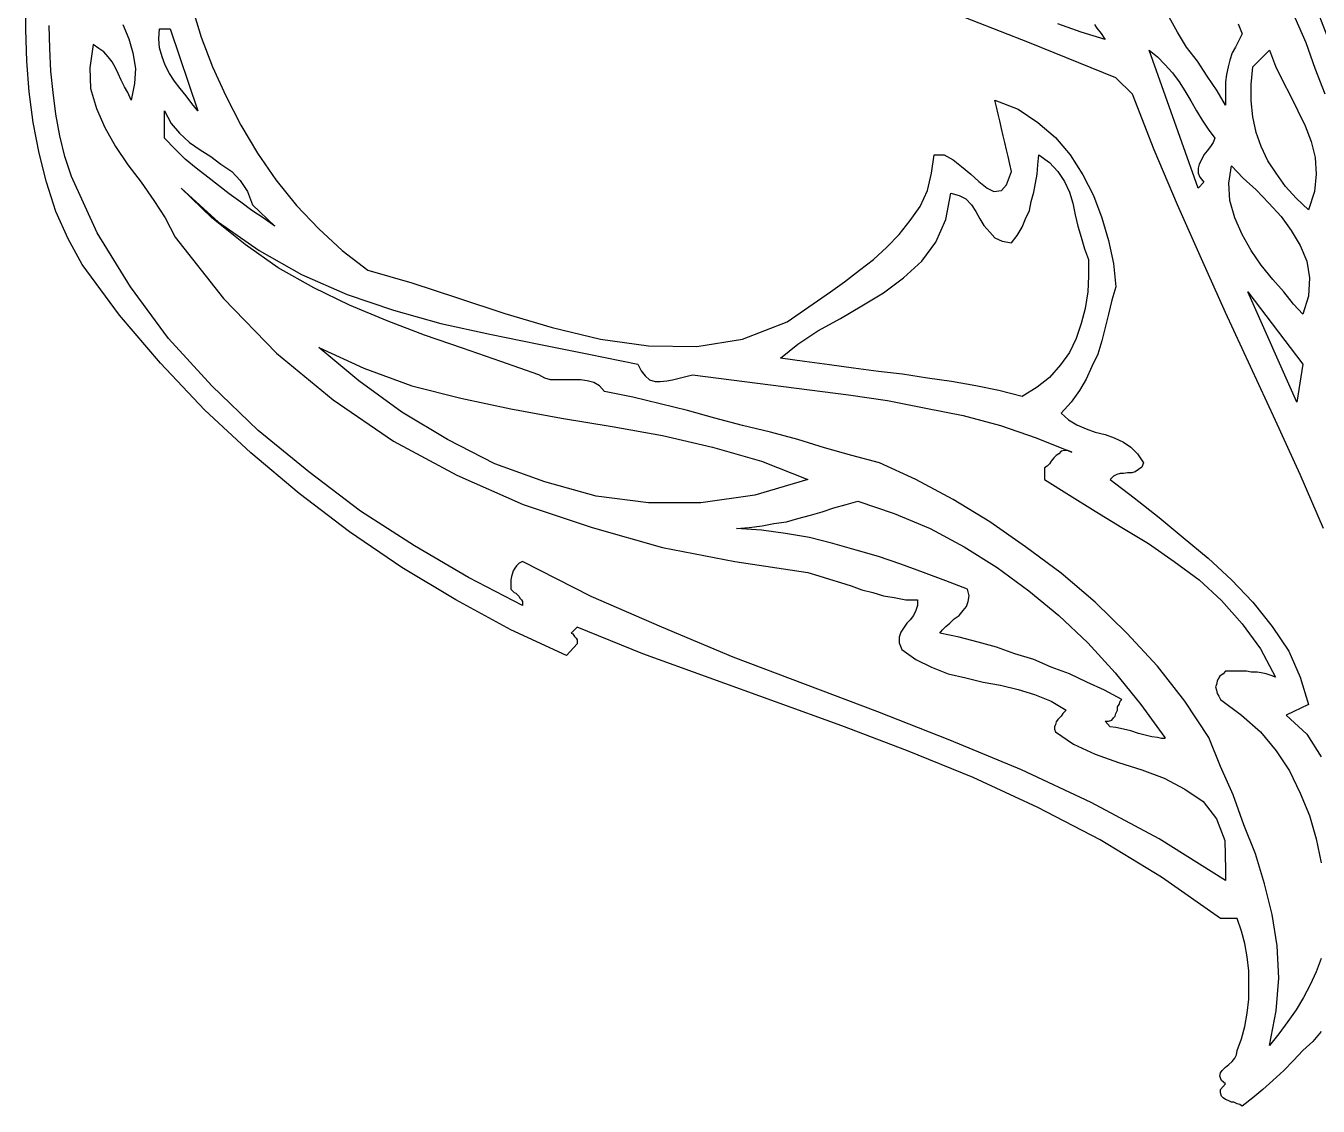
# Model space of a CAD drawing. Extents: x 0.03 to 7.3, y 0.04 to 8.79.
# Drawn here: x 0.978 to 2.534, y 1.317 to 2.619 of the extents above; entities that cross this region are included whole.
import ezdxf

# ---------------------------------------------------------------- set-up
doc = ezdxf.new("R2010")
doc.units = 0
doc.layers.add('1', color=7, linetype='Continuous')

msp = doc.modelspace()

# ---------------------------------------------------------------- linework, layer by layer
for points in [[(2.538, 1.407), (2.528, 1.395), (2.516, 1.384), (2.505, 1.372), (2.493, 1.36), (2.48, 1.348), (2.468, 1.337), (2.456, 1.327), (2.443, 1.317), (2.44, 1.319), (2.437, 1.32), (2.433, 1.322), (2.43, 1.322), (2.426, 1.324), (2.423, 1.325), (2.42, 1.327), (2.418, 1.329), (2.417, 1.333), (2.417, 1.337), (2.423, 1.344), (2.418, 1.348), (2.416, 1.353), (2.417, 1.357), (2.419, 1.36), (2.423, 1.364), (2.427, 1.367), (2.431, 1.371), (2.434, 1.375), (2.436, 1.379), (2.437, 1.384), (2.442, 1.398), (2.446, 1.413), (2.449, 1.429), (2.451, 1.446), (2.451, 1.463), (2.451, 1.48), (2.449, 1.497), (2.446, 1.513), (2.442, 1.528), (2.437, 1.543), (2.417, 1.543), (2.346, 1.593), (2.272, 1.638), (2.197, 1.677), (2.119, 1.713), (2.04, 1.745), (1.961, 1.775), (1.881, 1.804), (1.801, 1.833), (1.721, 1.862), (1.642, 1.894), (1.635, 1.887), (1.637, 1.886), (1.638, 1.884), (1.639, 1.883), (1.641, 1.881), (1.642, 1.879), (1.642, 1.878), (1.642, 1.876), (1.642, 1.874), (1.629, 1.86), (1.562, 1.891), (1.496, 1.927), (1.431, 1.966), (1.368, 2.009), (1.307, 2.055), (1.249, 2.104), (1.193, 2.156), (1.14, 2.212), (1.091, 2.27), (1.046, 2.331), (1.029, 2.362), (1.014, 2.395), (1.003, 2.43), (0.994, 2.465), (0.987, 2.502), (0.982, 2.539), (0.979, 2.576), (0.978, 2.614), (0.978, 2.651)], [(1.178, 2.642), (1.189, 2.605), (1.203, 2.569), (1.219, 2.534), (1.237, 2.499), (1.257, 2.465), (1.279, 2.433), (1.304, 2.402), (1.331, 2.374), (1.359, 2.348), (1.39, 2.324), (1.443, 2.309), (1.498, 2.291), (1.555, 2.272), (1.612, 2.255), (1.67, 2.241), (1.728, 2.233), (1.786, 2.232), (1.841, 2.241), (1.895, 2.262), (1.947, 2.298), (1.964, 2.31), (1.982, 2.324), (1.999, 2.337), (2.015, 2.352), (2.03, 2.367), (2.043, 2.384), (2.055, 2.401), (2.064, 2.42), (2.069, 2.441), (2.072, 2.463), (2.084, 2.463), (2.095, 2.457), (2.105, 2.449), (2.116, 2.44), (2.126, 2.431), (2.136, 2.423), (2.144, 2.419), (2.153, 2.42), (2.159, 2.427), (2.165, 2.443), (2.163, 2.452), (2.161, 2.461), (2.159, 2.469), (2.157, 2.478), (2.155, 2.486), (2.153, 2.495), (2.151, 2.504), (2.149, 2.512), (2.147, 2.521), (2.145, 2.529), (2.173, 2.518), (2.197, 2.502), (2.218, 2.484), (2.236, 2.463), (2.251, 2.439), (2.264, 2.414), (2.274, 2.387), (2.282, 2.36), (2.288, 2.332), (2.291, 2.304), (2.286, 2.288), (2.282, 2.271), (2.278, 2.255), (2.274, 2.239), (2.269, 2.223), (2.262, 2.208), (2.255, 2.193), (2.247, 2.179), (2.237, 2.165), (2.225, 2.152), (2.234, 2.144), (2.244, 2.138), (2.255, 2.133), (2.266, 2.129), (2.278, 2.126), (2.289, 2.122), (2.3, 2.117), (2.309, 2.111), (2.317, 2.103), (2.324, 2.092), (2.322, 2.087), (2.318, 2.084), (2.314, 2.081), (2.31, 2.08), (2.305, 2.08), (2.3, 2.079), (2.296, 2.079), (2.292, 2.078), (2.288, 2.076), (2.284, 2.072), (2.313, 2.05), (2.343, 2.026), (2.372, 2.002), (2.402, 1.977), (2.43, 1.951), (2.456, 1.924), (2.479, 1.895), (2.499, 1.865), (2.513, 1.834), (2.523, 1.801), (2.496, 1.788), (2.521, 1.765), (2.538, 1.738)], [(2.541, 2.013), (2.513, 2.078), (2.483, 2.143), (2.453, 2.208), (2.423, 2.273), (2.394, 2.338), (2.365, 2.403), (2.337, 2.469), (2.311, 2.536), (2.291, 2.556), (2.187, 2.598), (2.082, 2.639)]]:
    msp.add_lwpolyline(points)
at = {"layer": '1'}
for points in [[(2.543, 2.536), (2.531, 2.567), (2.52, 2.598), (2.507, 2.628), (2.494, 2.658), (2.481, 2.689), (2.468, 2.719), (2.454, 2.749), (2.441, 2.779), (2.429, 2.81), (2.417, 2.841), (2.447, 2.802), (2.473, 2.762), (2.496, 2.721), (2.516, 2.678), (2.534, 2.635), (2.551, 2.591)], [(1.095, 2.62), (1.102, 2.603), (1.107, 2.586), (1.11, 2.567), (1.109, 2.549), (1.105, 2.529), (1.101, 2.538), (1.097, 2.545), (1.093, 2.553), (1.089, 2.561), (1.086, 2.568), (1.082, 2.575), (1.077, 2.581), (1.072, 2.587), (1.066, 2.591), (1.059, 2.596), (1.055, 2.568), (1.056, 2.543), (1.063, 2.519), (1.073, 2.496), (1.086, 2.473), (1.101, 2.451), (1.117, 2.43), (1.132, 2.408), (1.146, 2.387), (1.158, 2.364), (1.216, 2.29), (1.28, 2.224), (1.348, 2.168), (1.421, 2.118), (1.497, 2.077), (1.577, 2.042), (1.66, 2.014), (1.745, 1.99), (1.832, 1.973), (1.92, 1.96), (1.933, 1.956), (1.946, 1.952), (1.959, 1.948), (1.972, 1.944), (1.985, 1.939), (1.998, 1.936), (2.011, 1.932), (2.024, 1.93), (2.038, 1.927), (2.052, 1.927), (2.052, 1.92), (2.05, 1.914), (2.047, 1.908), (2.043, 1.903), (2.039, 1.899), (2.035, 1.893), (2.032, 1.888), (2.03, 1.882), (2.03, 1.875), (2.033, 1.867), (2.05, 1.855), (2.069, 1.846), (2.089, 1.838), (2.11, 1.833), (2.131, 1.828), (2.152, 1.824), (2.173, 1.819), (2.193, 1.813), (2.213, 1.805), (2.231, 1.794), (2.229, 1.792), (2.227, 1.79), (2.225, 1.787), (2.223, 1.785), (2.221, 1.783), (2.219, 1.78), (2.218, 1.777), (2.217, 1.774), (2.217, 1.771), (2.218, 1.768), (2.24, 1.753), (2.266, 1.741), (2.294, 1.731), (2.322, 1.722), (2.349, 1.712), (2.374, 1.699), (2.396, 1.684), (2.412, 1.663), (2.422, 1.637), (2.423, 1.602), (2.423, 1.589), (2.343, 1.639), (2.261, 1.683), (2.177, 1.722), (2.091, 1.758), (2.004, 1.792), (1.917, 1.825), (1.83, 1.858), (1.744, 1.894), (1.659, 1.931), (1.576, 1.973), (1.572, 1.971), (1.569, 1.968), (1.567, 1.965), (1.565, 1.962), (1.564, 1.959), (1.563, 1.955), (1.562, 1.951), (1.562, 1.948), (1.562, 1.944), (1.562, 1.94), (1.564, 1.938), (1.566, 1.936), (1.568, 1.935), (1.57, 1.933), (1.572, 1.931), (1.573, 1.929), (1.575, 1.927), (1.576, 1.925), (1.576, 1.923), (1.576, 1.92), (1.511, 1.954), (1.446, 1.992), (1.381, 2.034), (1.319, 2.081), (1.258, 2.131), (1.202, 2.185), (1.15, 2.242), (1.104, 2.304), (1.064, 2.369), (1.033, 2.437), (1.025, 2.461), (1.019, 2.486), (1.014, 2.512), (1.011, 2.538), (1.008, 2.564), (1.007, 2.591), (1.006, 2.619)], [(1.185, 2.516), (1.178, 2.525), (1.171, 2.534), (1.164, 2.543), (1.157, 2.552), (1.151, 2.561), (1.146, 2.571), (1.142, 2.581), (1.139, 2.592), (1.138, 2.603), (1.139, 2.615), (1.152, 2.615), (1.185, 2.516)], [(2.265, 2.62), (2.267, 2.617), (2.269, 2.614), (2.272, 2.611), (2.274, 2.608), (2.276, 2.605), (2.278, 2.602), (2.249, 2.611), (2.221, 2.621)], [(2.443, 2.609), (2.439, 2.601), (2.435, 2.593), (2.431, 2.586), (2.428, 2.577), (2.426, 2.569), (2.424, 2.56), (2.423, 2.551), (2.423, 2.542), (2.423, 2.532), (2.423, 2.523), (2.413, 2.54), (2.401, 2.558), (2.389, 2.576), (2.376, 2.593), (2.365, 2.611), (2.355, 2.629)], [(2.438, 2.621), (2.443, 2.609)], [(2.41, 2.483), (2.408, 2.478), (2.405, 2.473), (2.401, 2.468), (2.397, 2.463), (2.394, 2.457), (2.391, 2.452), (2.39, 2.447), (2.39, 2.441), (2.392, 2.436), (2.397, 2.43), (2.39, 2.423), (2.331, 2.589), (2.341, 2.581), (2.35, 2.572), (2.359, 2.562), (2.367, 2.551), (2.374, 2.54), (2.381, 2.528), (2.388, 2.516), (2.395, 2.505), (2.402, 2.494), (2.41, 2.483)], [(2.523, 2.397), (2.508, 2.411), (2.495, 2.425), (2.484, 2.441), (2.474, 2.456), (2.466, 2.473), (2.46, 2.49), (2.456, 2.509), (2.454, 2.528), (2.454, 2.548), (2.456, 2.569), (2.476, 2.589), (2.483, 2.57), (2.492, 2.552), (2.501, 2.534), (2.51, 2.516), (2.519, 2.498), (2.526, 2.479), (2.531, 2.46), (2.532, 2.44), (2.53, 2.419), (2.523, 2.397)], [(1.251, 2.403), (1.278, 2.377), (1.264, 2.387), (1.25, 2.396), (1.237, 2.406), (1.223, 2.416), (1.21, 2.426), (1.197, 2.436), (1.183, 2.447), (1.17, 2.458), (1.158, 2.47), (1.145, 2.483), (1.145, 2.516), (1.153, 2.501), (1.163, 2.489), (1.175, 2.478), (1.188, 2.469), (1.201, 2.461), (1.213, 2.452), (1.226, 2.443), (1.236, 2.432), (1.245, 2.419), (1.251, 2.403)], [(2.258, 2.337), (2.258, 2.317), (2.257, 2.298), (2.254, 2.278), (2.249, 2.26), (2.243, 2.242), (2.235, 2.225), (2.224, 2.21), (2.211, 2.195), (2.196, 2.183), (2.178, 2.172), (2.15, 2.179), (2.122, 2.185), (2.093, 2.19), (2.064, 2.194), (2.034, 2.199), (2.005, 2.202), (1.975, 2.206), (1.946, 2.21), (1.916, 2.214), (1.887, 2.218), (1.908, 2.235), (1.932, 2.251), (1.959, 2.266), (1.985, 2.281), (2.011, 2.297), (2.035, 2.315), (2.057, 2.335), (2.074, 2.358), (2.086, 2.385), (2.092, 2.417), (2.102, 2.414), (2.11, 2.41), (2.117, 2.403), (2.122, 2.395), (2.127, 2.386), (2.132, 2.378), (2.139, 2.37), (2.145, 2.363), (2.154, 2.359), (2.165, 2.357), (2.172, 2.366), (2.178, 2.376), (2.182, 2.386), (2.187, 2.396), (2.189, 2.407), (2.192, 2.418), (2.194, 2.429), (2.196, 2.44), (2.197, 2.451), (2.198, 2.463), (2.211, 2.454), (2.221, 2.443), (2.229, 2.431), (2.235, 2.418), (2.239, 2.405), (2.242, 2.391), (2.245, 2.377), (2.249, 2.364), (2.253, 2.35), (2.258, 2.337)], [(2.516, 2.271), (2.505, 2.283), (2.493, 2.298), (2.48, 2.313), (2.466, 2.33), (2.454, 2.348), (2.443, 2.367), (2.434, 2.387), (2.428, 2.408), (2.427, 2.429), (2.43, 2.45), (2.444, 2.435), (2.46, 2.421), (2.475, 2.405), (2.49, 2.389), (2.502, 2.372), (2.513, 2.354), (2.521, 2.335), (2.524, 2.315), (2.523, 2.293), (2.516, 2.271)], [(2.538, 1.495), (2.532, 1.479), (2.525, 1.463), (2.517, 1.448), (2.508, 1.433), (2.498, 1.419), (2.487, 1.404), (2.476, 1.39), (2.484, 1.432), (2.487, 1.471), (2.485, 1.51), (2.479, 1.548), (2.47, 1.585), (2.459, 1.621), (2.445, 1.656), (2.432, 1.692), (2.417, 1.726), (2.403, 1.761), (2.374, 1.805), (2.341, 1.847), (2.304, 1.887), (2.266, 1.924), (2.225, 1.959), (2.182, 1.991), (2.139, 2.021), (2.095, 2.048), (2.05, 2.072), (2.006, 2.092), (1.973, 2.101), (1.94, 2.11), (1.908, 2.12), (1.875, 2.129), (1.841, 2.137), (1.808, 2.146), (1.775, 2.155), (1.742, 2.163), (1.709, 2.171), (1.675, 2.178), (1.669, 2.185), (1.662, 2.189), (1.654, 2.191), (1.646, 2.192), (1.637, 2.192), (1.628, 2.192), (1.619, 2.192), (1.61, 2.192), (1.603, 2.194), (1.596, 2.198), (1.55, 2.214), (1.504, 2.23), (1.458, 2.246), (1.413, 2.263), (1.368, 2.282), (1.325, 2.303), (1.282, 2.327), (1.242, 2.355), (1.202, 2.387), (1.165, 2.423), (1.21, 2.382), (1.259, 2.348), (1.31, 2.319), (1.365, 2.295), (1.421, 2.276), (1.478, 2.26), (1.537, 2.247), (1.596, 2.235), (1.656, 2.223), (1.715, 2.211)], [(2.509, 2.165), (2.45, 2.298), (2.516, 2.211), (2.509, 2.165)], [(1.92, 2.072), (1.856, 2.053), (1.791, 2.044), (1.728, 2.044), (1.665, 2.052), (1.603, 2.069), (1.543, 2.091), (1.486, 2.12), (1.431, 2.153), (1.379, 2.191), (1.331, 2.231), (1.385, 2.206), (1.443, 2.185), (1.502, 2.17), (1.562, 2.157), (1.623, 2.146), (1.684, 2.136), (1.745, 2.125), (1.805, 2.111), (1.864, 2.094), (1.92, 2.072)], [(1.715, 2.211), (1.719, 2.203), (1.724, 2.197), (1.729, 2.192), (1.736, 2.19), (1.742, 2.19), (1.75, 2.191), (1.757, 2.192), (1.765, 2.194), (1.773, 2.196), (1.781, 2.198), (1.828, 2.192), (1.875, 2.186), (1.922, 2.18), (1.969, 2.174), (2.016, 2.167), (2.062, 2.158), (2.107, 2.149), (2.152, 2.137), (2.195, 2.122), (2.238, 2.105), (2.233, 2.107), (2.229, 2.107), (2.225, 2.106), (2.222, 2.103), (2.219, 2.101), (2.216, 2.098), (2.213, 2.094), (2.211, 2.091), (2.208, 2.088), (2.205, 2.086), (2.205, 2.072), (2.235, 2.053), (2.266, 2.034), (2.298, 2.014), (2.33, 1.995), (2.361, 1.973), (2.391, 1.951), (2.418, 1.926), (2.443, 1.898), (2.465, 1.868), (2.483, 1.834), (2.478, 1.836), (2.472, 1.838), (2.466, 1.839), (2.461, 1.84), (2.454, 1.84), (2.448, 1.841), (2.442, 1.841), (2.436, 1.841), (2.43, 1.841), (2.423, 1.841), (2.42, 1.838), (2.416, 1.835), (2.414, 1.832), (2.413, 1.829), (2.412, 1.825), (2.411, 1.822), (2.412, 1.818), (2.413, 1.814), (2.415, 1.811), (2.417, 1.807), (2.442, 1.788), (2.465, 1.768), (2.484, 1.745), (2.5, 1.721), (2.513, 1.694), (2.524, 1.667), (2.532, 1.639), (2.538, 1.61)], [(2.35, 1.761), (2.35, 1.76), (2.346, 1.76), (2.341, 1.761), (2.334, 1.762), (2.326, 1.764), (2.318, 1.766), (2.309, 1.769), (2.3, 1.771), (2.291, 1.773), (2.284, 1.774), (2.278, 1.781), (2.282, 1.781), (2.286, 1.782), (2.288, 1.785), (2.29, 1.787), (2.291, 1.79), (2.293, 1.794), (2.293, 1.798), (2.295, 1.801), (2.296, 1.805), (2.298, 1.807), (2.277, 1.818), (2.256, 1.828), (2.235, 1.838), (2.213, 1.846), (2.192, 1.855), (2.169, 1.862), (2.147, 1.87), (2.125, 1.876), (2.102, 1.882), (2.079, 1.887), (2.082, 1.891), (2.086, 1.895), (2.091, 1.899), (2.096, 1.904), (2.102, 1.908), (2.107, 1.914), (2.111, 1.919), (2.113, 1.925), (2.114, 1.932), (2.112, 1.94), (2.086, 1.95), (2.059, 1.96), (2.032, 1.97), (2.005, 1.979), (1.978, 1.987), (1.95, 1.995), (1.922, 2.002), (1.893, 2.007), (1.864, 2.011), (1.834, 2.013), (1.849, 2.014), (1.865, 2.016), (1.879, 2.019), (1.894, 2.021), (1.908, 2.025), (1.923, 2.029), (1.937, 2.033), (1.951, 2.038), (1.966, 2.042), (1.98, 2.046), (2.024, 2.031), (2.067, 2.013), (2.108, 1.991), (2.148, 1.966), (2.186, 1.938), (2.222, 1.908), (2.257, 1.875), (2.29, 1.839), (2.321, 1.801), (2.35, 1.761)]]:
    msp.add_lwpolyline(points, dxfattribs=at)

doc.saveas('drawing.dxf')
